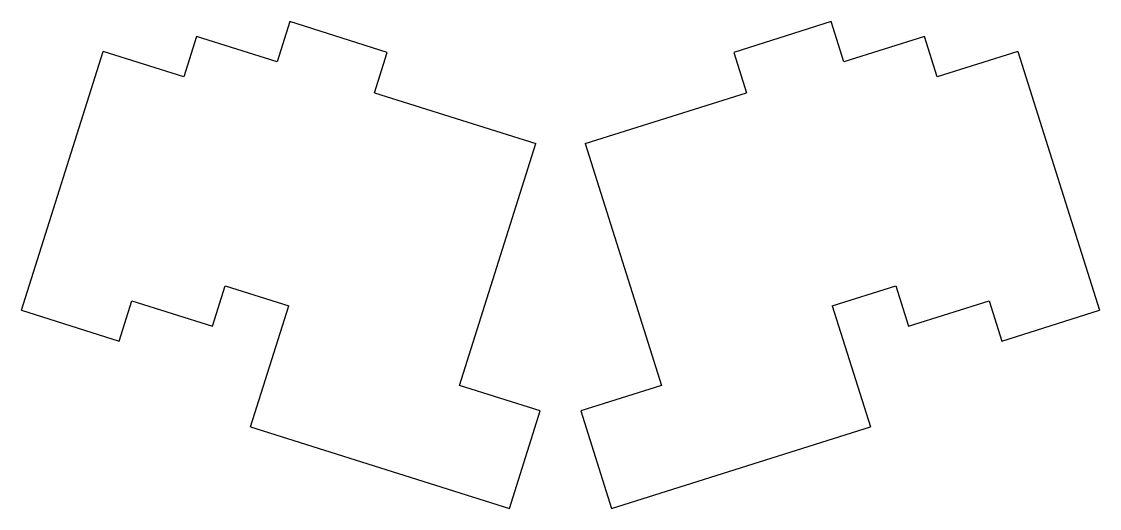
# Model space of a CAD drawing. Header units: millimetres. Extents: x 51 to 293, y -177 to -68.
import ezdxf

# ---------------------------------------------------------------- set-up
doc = ezdxf.new("R2010")
doc.units = ezdxf.units.MM

msp = doc.modelspace()

# ---------------------------------------------------------------- linework, layer by layer
for p, q in [((111.17, -68.08), (108.32, -77.14)), ((133.11, -75), (111.17, -68.08)), ((232.92, -68.08), (210.99, -75)), ((235.78, -77.14), (232.92, -68.08)), ((90.2, -71.43), (87.34, -80.49)), ((108.32, -77.14), (90.2, -71.43)), ((253.9, -71.43), (235.78, -77.14)), ((256.76, -80.49), (253.9, -71.43)), ((50.88, -132.95), (69.22, -74.78)), ((87.34, -80.49), (69.22, -74.78)), ((130.25, -84.06), (133.11, -75)), ((210.99, -75), (213.84, -84.06)), ((274.88, -74.78), (256.76, -80.49)), ((274.88, -74.78), (293.22, -132.95)), ((130.25, -84.06), (166.49, -95.48)), ((177.6, -95.48), (213.84, -84.06)), ((149.35, -149.85), (166.49, -95.48)), ((177.6, -95.48), (194.74, -149.85)), ((93.79, -136.52), (96.64, -127.46)), ((96.64, -127.46), (110.95, -131.97)), ((233.14, -131.97), (247.45, -127.46)), ((247.45, -127.46), (250.31, -136.52)), ((72.81, -139.87), (75.67, -130.81)), ((75.67, -130.81), (93.79, -136.52)), ((250.31, -136.52), (268.43, -130.81)), ((268.43, -130.81), (271.28, -139.87)), ((50.88, -132.95), (72.81, -139.87)), ((102.38, -159.15), (110.95, -131.97)), ((233.14, -131.97), (241.71, -159.15)), ((271.28, -139.87), (293.22, -132.95)), ((167.47, -155.56), (149.35, -149.85)), ((194.74, -149.85), (176.62, -155.56)), ((160.56, -177.5), (167.47, -155.56)), ((176.62, -155.56), (183.54, -177.5)), ((102.38, -159.15), (160.56, -177.5)), ((183.54, -177.5), (241.71, -159.15))]:
    msp.add_line(p, q)

doc.saveas('drawing.dxf')
